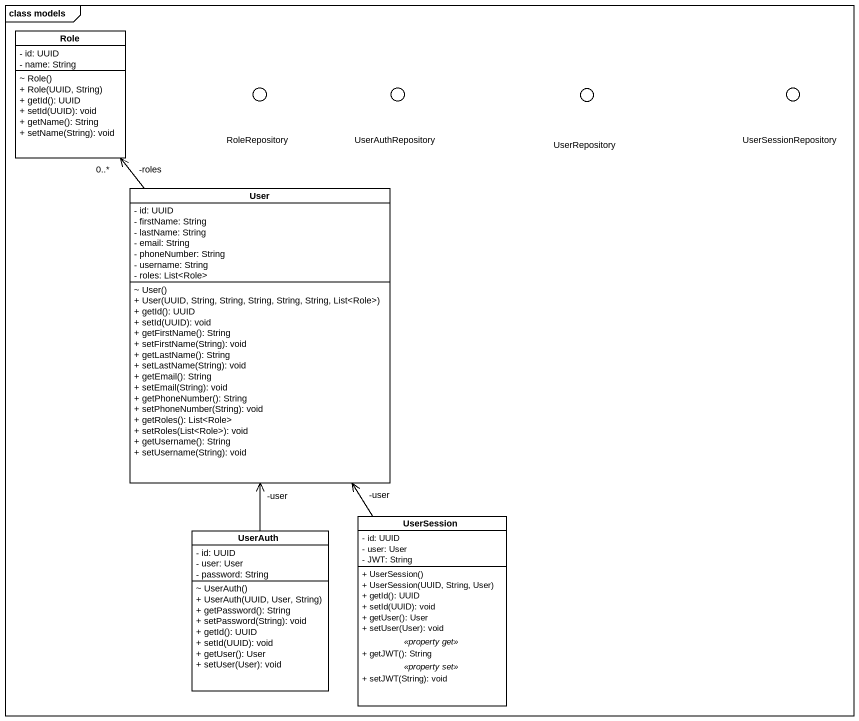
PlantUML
@startuml
mainframe class models
allowmixing
hide circle
hide empty members
skinparam classAttributeIconSize 0
class Role {
  - id: UUID
  - name: String
  ~ Role()
  + Role(UUID, String)
  + getId(): UUID
  + setId(UUID): void
  + getName(): String
  + setName(String): void
}
() RoleRepository <<interface>>
() UserAuthRepository <<interface>>
() UserRepository <<interface>>
() UserSessionRepository <<interface>>
class User {
  - id: UUID
  - firstName: String
  - lastName: String
  - email: String
  - phoneNumber: String
  - username: String
  - roles: List<Role>
  ~ User()
  + User(UUID, String, String, String, String, String, List<Role>)
  + getId(): UUID
  + setId(UUID): void
  + getFirstName(): String
  + setFirstName(String): void
  + getLastName(): String
  + setLastName(String): void
  + getEmail(): String
  + setEmail(String): void
  + getPhoneNumber(): String
  + setPhoneNumber(String): void
  + getRoles(): List<Role>
  + setRoles(List<Role>): void
  + getUsername(): String
  + setUsername(String): void
}
class UserAuth {
  - id: UUID
  - user: User
  - password: String
  ~ UserAuth()
  + UserAuth(UUID, User, String)
  + getPassword(): String
  + setPassword(String): void
  + getId(): UUID
  + setId(UUID): void
  + getUser(): User
  + setUser(User): void
}
class UserSession {
  - id: UUID
  - user: User
  - JWT: String
  --
  + UserSession()
  + UserSession(UUID, String, User)
  + getId(): UUID
  + setId(UUID): void
  + getUser(): User
  + setUser(User): void
  .. <<property get>> ..
  + getJWT(): String
  .. <<property set>> ..
  + setJWT(String): void
}
User -up-> "-roles\n0..*" Role
UserAuth -up-> "-user" User
UserSession -up-> "-user" User
@enduml
